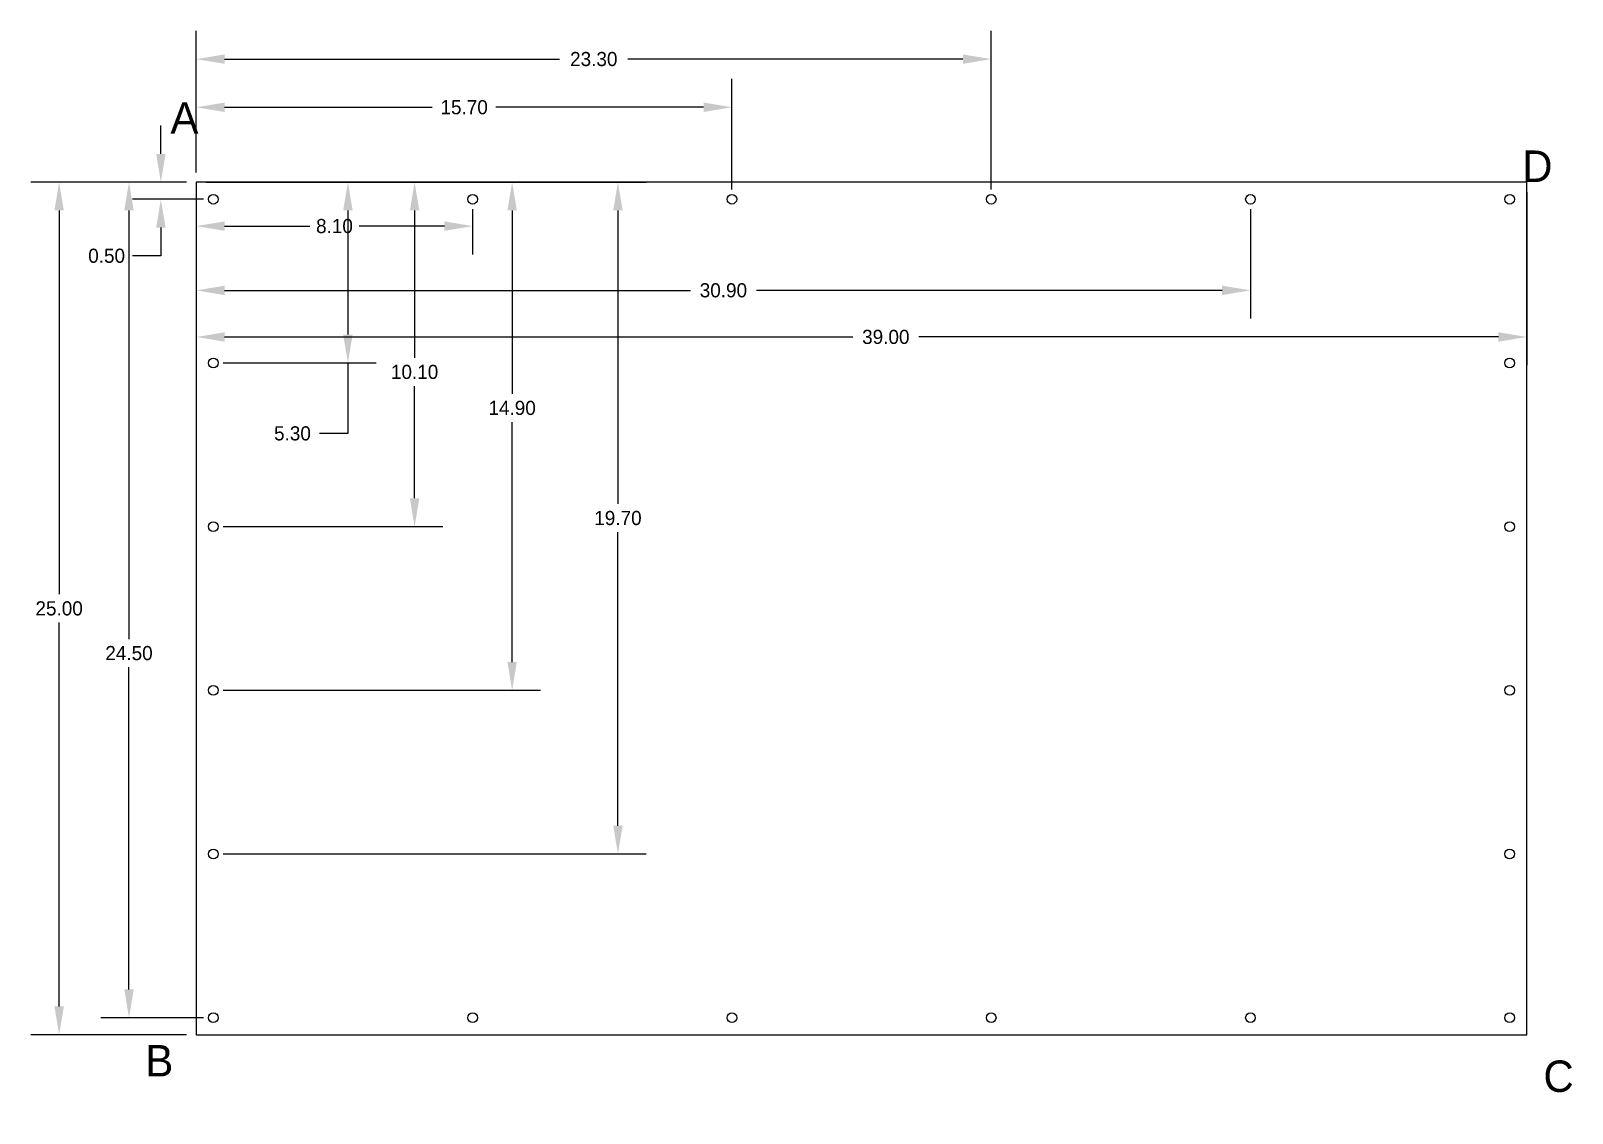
# Paper-space layout 'Layout1' of a CAD drawing. Header units: inches. Extents: x 0.05 to 9.85, y 0.8 to 7.69.
# The model-space entities are those that its viewports show. They can reach past a viewport. Long polylines and large blocks are cut down to what shows.
import ezdxf

# ---------------------------------------------------------------- set-up
doc = ezdxf.new("R2010")
doc.units = ezdxf.units.IN
doc.header["$MEASUREMENT"] = 0
doc.header["$PDMODE"] = 34
doc.header["$PDSIZE"] = 0.08
doc.layers.add('viewport', color=7, linetype='Continuous')
doc.layers.get('viewport').off()
doc.dimstyles.get("Standard").update_dxf_attribs({"dimtxt": 0.09, "dimasz": 0.18, "dimexe": 0.18, "dimexo": 0.0625, "dimgap": 0.045, "dimtad": 0, "dimtih": 1, "dimtoh": 1, "dimzin": 0, "dimdsep": 46, "dimtxsty": 'Standard', "dimcen": 0.09, "dimadec": 0, "dimazin": 0, "dimtfac": 1, "dimtofl": 0, "dimtmove": 0, "dimatfit": 3, "dimfxl": 1, "dimtolj": 1, "dimtzin": 0, "dimarcsym": 0})

# ---------------------------------------------------------------- blocks, each defined once
blk = doc.blocks.new('*D3')
at = {"color": 0, "lineweight": -2, "transparency": 16777216}
for p, q in [((1.1033, 6.6624), (1.1033, 6.2655)), ((2.8604, 6.5539), (2.8604, 6.2655)), ((1.2833, 6.4455), (1.8243, 6.4455)), ((2.6804, 6.4455), (2.1393, 6.4455))]:
    blk.add_line(p, q, dxfattribs=at)
at = {"color": 0, "transparency": 16777216}
for points in [[(1.2833, 6.4755), (1.2833, 6.4155), (1.1033, 6.4455)], [(2.6804, 6.4755), (2.6804, 6.4155), (2.8604, 6.4455)]]:
    blk.add_solid(points, dxfattribs=at)
at = {"layer": 'Defpoints', "color": 0, "transparency": 16777216}
for p in [(1.1033, 6.7249), (2.8604, 6.6164), (2.8604, 6.4455)]:
    blk.add_point(p, dxfattribs=at)
at = {"color": 0, "transparency": 16777216, "insert": (1.9818, 6.4455), "char_height": 0.09, "attachment_point": 5}
blk.add_mtext('\\A1;8.10', dxfattribs=at)
blk = doc.blocks.new('*D4')
at = {"color": 0, "lineweight": -2, "transparency": 16777216}
for p, q in [((1.1033, 6.7874), (1.1033, 7.3814)), ((4.509, 6.6789), (4.509, 7.3814)), ((1.2833, 7.2014), (2.6037, 7.2014)), ((4.329, 7.2014), (3.0087, 7.2014))]:
    blk.add_line(p, q, dxfattribs=at)
at = {"color": 0, "transparency": 16777216}
for points in [[(1.2833, 7.2314), (1.2833, 7.1714), (1.1033, 7.2014)], [(4.329, 7.2314), (4.329, 7.1714), (4.509, 7.2014)]]:
    blk.add_solid(points, dxfattribs=at)
at = {"layer": 'Defpoints', "color": 0, "transparency": 16777216}
for p in [(4.509, 7.2014), (1.1033, 6.7249), (4.509, 6.6164)]:
    blk.add_point(p, dxfattribs=at)
at = {"color": 0, "transparency": 16777216, "insert": (2.8062, 7.2014), "char_height": 0.09, "attachment_point": 5}
blk.add_mtext('\\A1;15.70', dxfattribs=at)
blk = doc.blocks.new('*D5')
at = {"color": 0, "lineweight": -2, "transparency": 16777216}
for p, q in [((1.1033, 6.7874), (1.1033, 7.6878)), ((6.1576, 6.6789), (6.1576, 7.6878)), ((1.2833, 7.5078), (3.413, 7.5078)), ((5.9776, 7.5078), (3.848, 7.5078))]:
    blk.add_line(p, q, dxfattribs=at)
at = {"color": 0, "transparency": 16777216}
for points in [[(1.2833, 7.5378), (1.2833, 7.4778), (1.1033, 7.5078)], [(5.9776, 7.5378), (5.9776, 7.4778), (6.1576, 7.5078)]]:
    blk.add_solid(points, dxfattribs=at)
at = {"layer": 'Defpoints', "color": 0, "transparency": 16777216}
for p in [(6.1576, 7.5078), (1.1033, 6.7249), (6.1576, 6.6164)]:
    blk.add_point(p, dxfattribs=at)
at = {"color": 0, "transparency": 16777216, "insert": (3.6305, 7.5078), "char_height": 0.09, "attachment_point": 5}
blk.add_mtext('\\A1;23.30', dxfattribs=at)
blk = doc.blocks.new('*D6')
at = {"color": 0, "lineweight": -2, "transparency": 16777216}
for p, q in [((1.1033, 6.6624), (1.1033, 5.8568)), ((7.8063, 6.5539), (7.8063, 5.8568)), ((1.2833, 6.0368), (4.2448, 6.0368)), ((7.6263, 6.0368), (4.6648, 6.0368))]:
    blk.add_line(p, q, dxfattribs=at)
at = {"color": 0, "transparency": 16777216}
for points in [[(1.2833, 6.0668), (1.2833, 6.0068), (1.1033, 6.0368)], [(7.6263, 6.0668), (7.6263, 6.0068), (7.8063, 6.0368)]]:
    blk.add_solid(points, dxfattribs=at)
at = {"layer": 'Defpoints', "color": 0, "transparency": 16777216}
for p in [(1.1033, 6.7249), (7.8063, 6.6164), (7.8063, 6.0368)]:
    blk.add_point(p, dxfattribs=at)
at = {"color": 0, "transparency": 16777216, "insert": (4.4548, 6.0368), "char_height": 0.09, "attachment_point": 5}
blk.add_mtext('\\A1;30.90', dxfattribs=at)
blk = doc.blocks.new('*D9')
at = {"color": 0, "lineweight": -2, "transparency": 16777216}
for p, q in [((1.1033, 6.6624), (1.1033, 5.5603)), ((9.5634, 6.6624), (9.5634, 5.5603)), ((1.2833, 5.7403), (5.2775, 5.7403)), ((9.3834, 5.7403), (5.6975, 5.7403))]:
    blk.add_line(p, q, dxfattribs=at)
at = {"color": 0, "transparency": 16777216}
for points in [[(1.2833, 5.7703), (1.2833, 5.7103), (1.1033, 5.7403)], [(9.3834, 5.7703), (9.3834, 5.7103), (9.5634, 5.7403)]]:
    blk.add_solid(points, dxfattribs=at)
at = {"layer": 'Defpoints', "color": 0, "transparency": 16777216}
for p in [(1.1033, 6.7249), (9.5634, 6.7249), (9.5634, 5.7403)]:
    blk.add_point(p, dxfattribs=at)
at = {"color": 0, "transparency": 16777216, "insert": (5.4875, 5.7403), "char_height": 0.09, "attachment_point": 5}
blk.add_mtext('\\A1;39.00', dxfattribs=at)
blk = doc.blocks.new('*D10')
at = {"color": 0, "lineweight": -2, "transparency": 16777216}
for p, q in [((0.8779, 6.9049), (0.8779, 7.0849)), ((1.0408, 6.7249), (0.6979, 6.7249)), ((1.1493, 6.6164), (0.6979, 6.6164)), ((0.8779, 6.4364), (0.8779, 6.2564)), ((0.8779, 6.2564), (0.6979, 6.2564))]:
    blk.add_line(p, q, dxfattribs=at)
at = {"color": 0, "transparency": 16777216}
for points in [[(0.8479, 6.9049), (0.9079, 6.9049), (0.8779, 6.7249)], [(0.8479, 6.4364), (0.9079, 6.4364), (0.8779, 6.6164)]]:
    blk.add_solid(points, dxfattribs=at)
at = {"layer": 'Defpoints', "color": 0, "transparency": 16777216}
for p in [(1.1033, 6.7249), (0.8779, 6.6164), (1.2118, 6.6164)]:
    blk.add_point(p, dxfattribs=at)
at = {"color": 0, "transparency": 16777216, "insert": (0.5329, 6.2564), "char_height": 0.09, "attachment_point": 5}
blk.add_mtext('\\A1;0.50', dxfattribs=at)
blk = doc.blocks.new('*D11')
at = {"color": 0, "lineweight": -2, "transparency": 16777216}
for p, q in [((1.1658, 6.7249), (2.2471, 6.7249)), ((2.0671, 6.5449), (2.0671, 5.7552)), ((1.2743, 5.5752), (2.2471, 5.5752)), ((2.0671, 5.5752), (2.0671, 5.1266)), ((2.0671, 5.1266), (1.8871, 5.1266))]:
    blk.add_line(p, q, dxfattribs=at)
at = {"color": 0, "transparency": 16777216}
for points in [[(2.0371, 6.5449), (2.0971, 6.5449), (2.0671, 6.7249)], [(2.0371, 5.7552), (2.0971, 5.7552), (2.0671, 5.5752)]]:
    blk.add_solid(points, dxfattribs=at)
at = {"layer": 'Defpoints', "color": 0, "transparency": 16777216}
for p in [(1.1033, 6.7249), (1.2118, 5.5752), (2.0671, 5.5752)]:
    blk.add_point(p, dxfattribs=at)
at = {"color": 0, "transparency": 16777216, "insert": (1.7146, 5.1266), "char_height": 0.09, "attachment_point": 5}
blk.add_mtext('\\A1;5.30', dxfattribs=at)
blk = doc.blocks.new('*D12')
at = {"color": 0, "lineweight": -2, "transparency": 16777216}
for p, q in [((1.1658, 6.7249), (2.6712, 6.7249)), ((2.4912, 6.5449), (2.4912, 5.6075)), ((2.4912, 4.714), (2.4912, 5.4275)), ((1.2743, 4.534), (2.6712, 4.534))]:
    blk.add_line(p, q, dxfattribs=at)
at = {"color": 0, "transparency": 16777216}
for points in [[(2.4612, 6.5449), (2.5212, 6.5449), (2.4912, 6.7249)], [(2.4612, 4.714), (2.5212, 4.714), (2.4912, 4.534)]]:
    blk.add_solid(points, dxfattribs=at)
at = {"layer": 'Defpoints', "color": 0, "transparency": 16777216}
for p in [(1.1033, 6.7249), (1.2118, 4.534), (2.4912, 4.534)]:
    blk.add_point(p, dxfattribs=at)
at = {"color": 0, "transparency": 16777216, "insert": (2.4912, 5.5175), "char_height": 0.09, "attachment_point": 5}
blk.add_mtext('\\A1;10.10', dxfattribs=at)
blk = doc.blocks.new('*D13')
at = {"color": 0, "lineweight": -2, "transparency": 16777216}
for p, q in [((1.1658, 6.7249), (3.2913, 6.7249)), ((3.1113, 6.5449), (3.1113, 5.3785)), ((3.1113, 3.6727), (3.1113, 5.1985)), ((1.2743, 3.4927), (3.2913, 3.4927))]:
    blk.add_line(p, q, dxfattribs=at)
at = {"color": 0, "transparency": 16777216}
for points in [[(3.0813, 6.5449), (3.1413, 6.5449), (3.1113, 6.7249)], [(3.0813, 3.6727), (3.1413, 3.6727), (3.1113, 3.4927)]]:
    blk.add_solid(points, dxfattribs=at)
at = {"layer": 'Defpoints', "color": 0, "transparency": 16777216}
for p in [(1.1033, 6.7249), (1.2118, 3.4927), (3.1113, 3.4927)]:
    blk.add_point(p, dxfattribs=at)
at = {"color": 0, "transparency": 16777216, "insert": (3.1113, 5.2885), "char_height": 0.09, "attachment_point": 5}
blk.add_mtext('\\A1;14.90', dxfattribs=at)
blk = doc.blocks.new('*D14')
at = {"color": 0, "lineweight": -2, "transparency": 16777216}
for p, q in [((1.1658, 6.7249), (3.9642, 6.7249)), ((3.7842, 6.5449), (3.7842, 4.6782)), ((3.7842, 2.6315), (3.7842, 4.4982)), ((1.2743, 2.4515), (3.9642, 2.4515))]:
    blk.add_line(p, q, dxfattribs=at)
at = {"color": 0, "transparency": 16777216}
for points in [[(3.7542, 6.5449), (3.8142, 6.5449), (3.7842, 6.7249)], [(3.7542, 2.6315), (3.8142, 2.6315), (3.7842, 2.4515)]]:
    blk.add_solid(points, dxfattribs=at)
at = {"layer": 'Defpoints', "color": 0, "transparency": 16777216}
for p in [(1.1033, 6.7249), (1.2118, 2.4515), (3.7842, 2.4515)]:
    blk.add_point(p, dxfattribs=at)
at = {"color": 0, "transparency": 16777216, "insert": (3.7842, 4.5882), "char_height": 0.09, "attachment_point": 5}
blk.add_mtext('\\A1;19.70', dxfattribs=at)
blk = doc.blocks.new('*D15')
at = {"color": 0, "lineweight": -2, "transparency": 16777216}
for p, q in [((1.0408, 6.7249), (0.4951, 6.7249)), ((0.6751, 6.5449), (0.6751, 3.8189)), ((0.6751, 1.5902), (0.6751, 3.6389)), ((1.1493, 1.4102), (0.4951, 1.4102))]:
    blk.add_line(p, q, dxfattribs=at)
at = {"color": 0, "transparency": 16777216}
for points in [[(0.6451, 6.5449), (0.7051, 6.5449), (0.6751, 6.7249)], [(0.6451, 1.5902), (0.7051, 1.5902), (0.6751, 1.4102)]]:
    blk.add_solid(points, dxfattribs=at)
at = {"layer": 'Defpoints', "color": 0, "transparency": 16777216}
for p in [(1.1033, 6.7249), (0.6751, 1.4102), (1.2118, 1.4102)]:
    blk.add_point(p, dxfattribs=at)
at = {"color": 0, "transparency": 16777216, "insert": (0.6751, 3.7289), "char_height": 0.09, "attachment_point": 5}
blk.add_mtext('\\A1;24.50', dxfattribs=at)
blk = doc.blocks.new('*D16')
at = {"color": 0, "lineweight": -2, "transparency": 16777216}
for p, q in [((1.0408, 6.7249), (0.0509, 6.7249)), ((0.2309, 6.5449), (0.2309, 4.1033)), ((0.2309, 1.4818), (0.2309, 3.9233)), ((1.0408, 1.3018), (0.0509, 1.3018))]:
    blk.add_line(p, q, dxfattribs=at)
at = {"color": 0, "transparency": 16777216}
for points in [[(0.2009, 6.5449), (0.2609, 6.5449), (0.2309, 6.7249)], [(0.2009, 1.4818), (0.2609, 1.4818), (0.2309, 1.3018)]]:
    blk.add_solid(points, dxfattribs=at)
at = {"layer": 'Defpoints', "color": 0, "transparency": 16777216}
for p in [(1.1033, 6.7249), (0.2309, 1.3018), (1.1033, 1.3018)]:
    blk.add_point(p, dxfattribs=at)
at = {"color": 0, "transparency": 16777216, "insert": (0.2309, 4.0133), "char_height": 0.09, "attachment_point": 5}
blk.add_mtext('\\A1;25.00', dxfattribs=at)

msp = doc.modelspace()

# ---------------------------------------------------------------- linework, layer by layer
msp.add_lwpolyline([(0, 0), (39, 0), (39, 25), (0, 25)], close=True)
for centre in [(0.5, 24.5), (8.1, 24.5), (15.7, 24.5), (23.3, 24.5), (30.9, 24.5), (38.5, 24.5), (0.5, 19.7), (38.5, 19.7), (0.5, 14.9), (38.5, 14.9), (0.5, 10.1), (38.5, 10.1), (0.5, 5.3), (38.5, 5.3), (0.5, 0.5), (8.1, 0.5), (15.7, 0.5), (23.3, 0.5), (30.9, 0.5), (38.5, 0.5)]:
    msp.add_circle(centre, 0.141)

psp = doc.layouts.get("Layout1")

# ---------------------------------------------------------------- texts
at = {"char_height": 0.2, "attachment_point": 1}
for s, width, insert in [('A', 0.541032, (0.9387, 7.2338)), ('D', 0.209035, (9.5337, 6.9265)), ('B', 0.393478, (0.7788, 1.2362)), ('C', 1.512432, (9.669, 1.1379))]:
    psp.add_mtext_dynamic_manual_height_columns(s, width=width, gutter_width=1, heights=[0], dxfattribs=dict(at, insert=insert))

# ---------------------------------------------------------------- dimensions: what is measured, and where the dimension line sits
for base, p2, picture, middle in [((6.1576, 7.5078), (6.1576, 6.6164), '*D5', (3.6305, 7.5078)), ((4.509, 7.2014), (4.509, 6.6164), '*D4', (2.8062, 7.2014)), ((2.8604, 6.4455), (2.8604, 6.6164), '*D3', (1.9818, 6.4455)), ((7.8063, 6.0368), (7.8063, 6.6164), '*D6', (4.4548, 6.0368)), ((9.5634, 5.7403), (9.5634, 6.7249), '*D9', (5.4875, 5.7403))]:
    dim = psp.add_linear_dim(base=base, p1=(1.1033, 6.7249), p2=p2, dimstyle='Standard', override={"dimlfac": -4.609883})
    dim.commit()
    dim.dimension.update_dxf_attribs({"geometry": picture, "text_midpoint": middle, "dimtype": 160})
dim = psp.add_linear_dim(base=(0.8779, 6.6164), p1=(1.1033, 6.7249), p2=(1.2118, 6.6164), angle=90, dimstyle='Standard', override={"dimlfac": -4.609883})
dim.commit()
dim.dimension.update_dxf_attribs({"geometry": '*D10', "text_midpoint": (0.5329, 6.2564)})
for base, p2, picture, middle in [((0.2309, 1.3018), (1.1033, 1.3018), '*D16', (0.2309, 4.0133)), ((0.6751, 1.4102), (1.2118, 1.4102), '*D15', (0.6751, 3.7289)), ((2.0671, 5.5752), (1.2118, 5.5752), '*D11', (1.7146, 5.1266)), ((2.4912, 4.534), (1.2118, 4.534), '*D12', (2.4912, 5.5175)), ((3.1113, 3.4927), (1.2118, 3.4927), '*D13', (3.1113, 5.2885)), ((3.7842, 2.4515), (1.2118, 2.4515), '*D14', (3.7842, 4.5882))]:
    dim = psp.add_linear_dim(base=base, p1=(1.1033, 6.7249), p2=p2, angle=90, dimstyle='Standard', override={"dimlfac": -4.609883})
    dim.commit()
    dim.dimension.update_dxf_attribs({"geometry": picture, "text_midpoint": middle, "dimtype": 160})

# ---------------------------------------------------------------- viewports
at = {"layer": 'viewport'}
psp.add_viewport(center=(5.3333, 4.0133), size=(8.5333, 6.421333), view_center_point=(19.5, 12.5), view_height=29.601593, dxfattribs=at)

doc.saveas('drawing.dxf')
